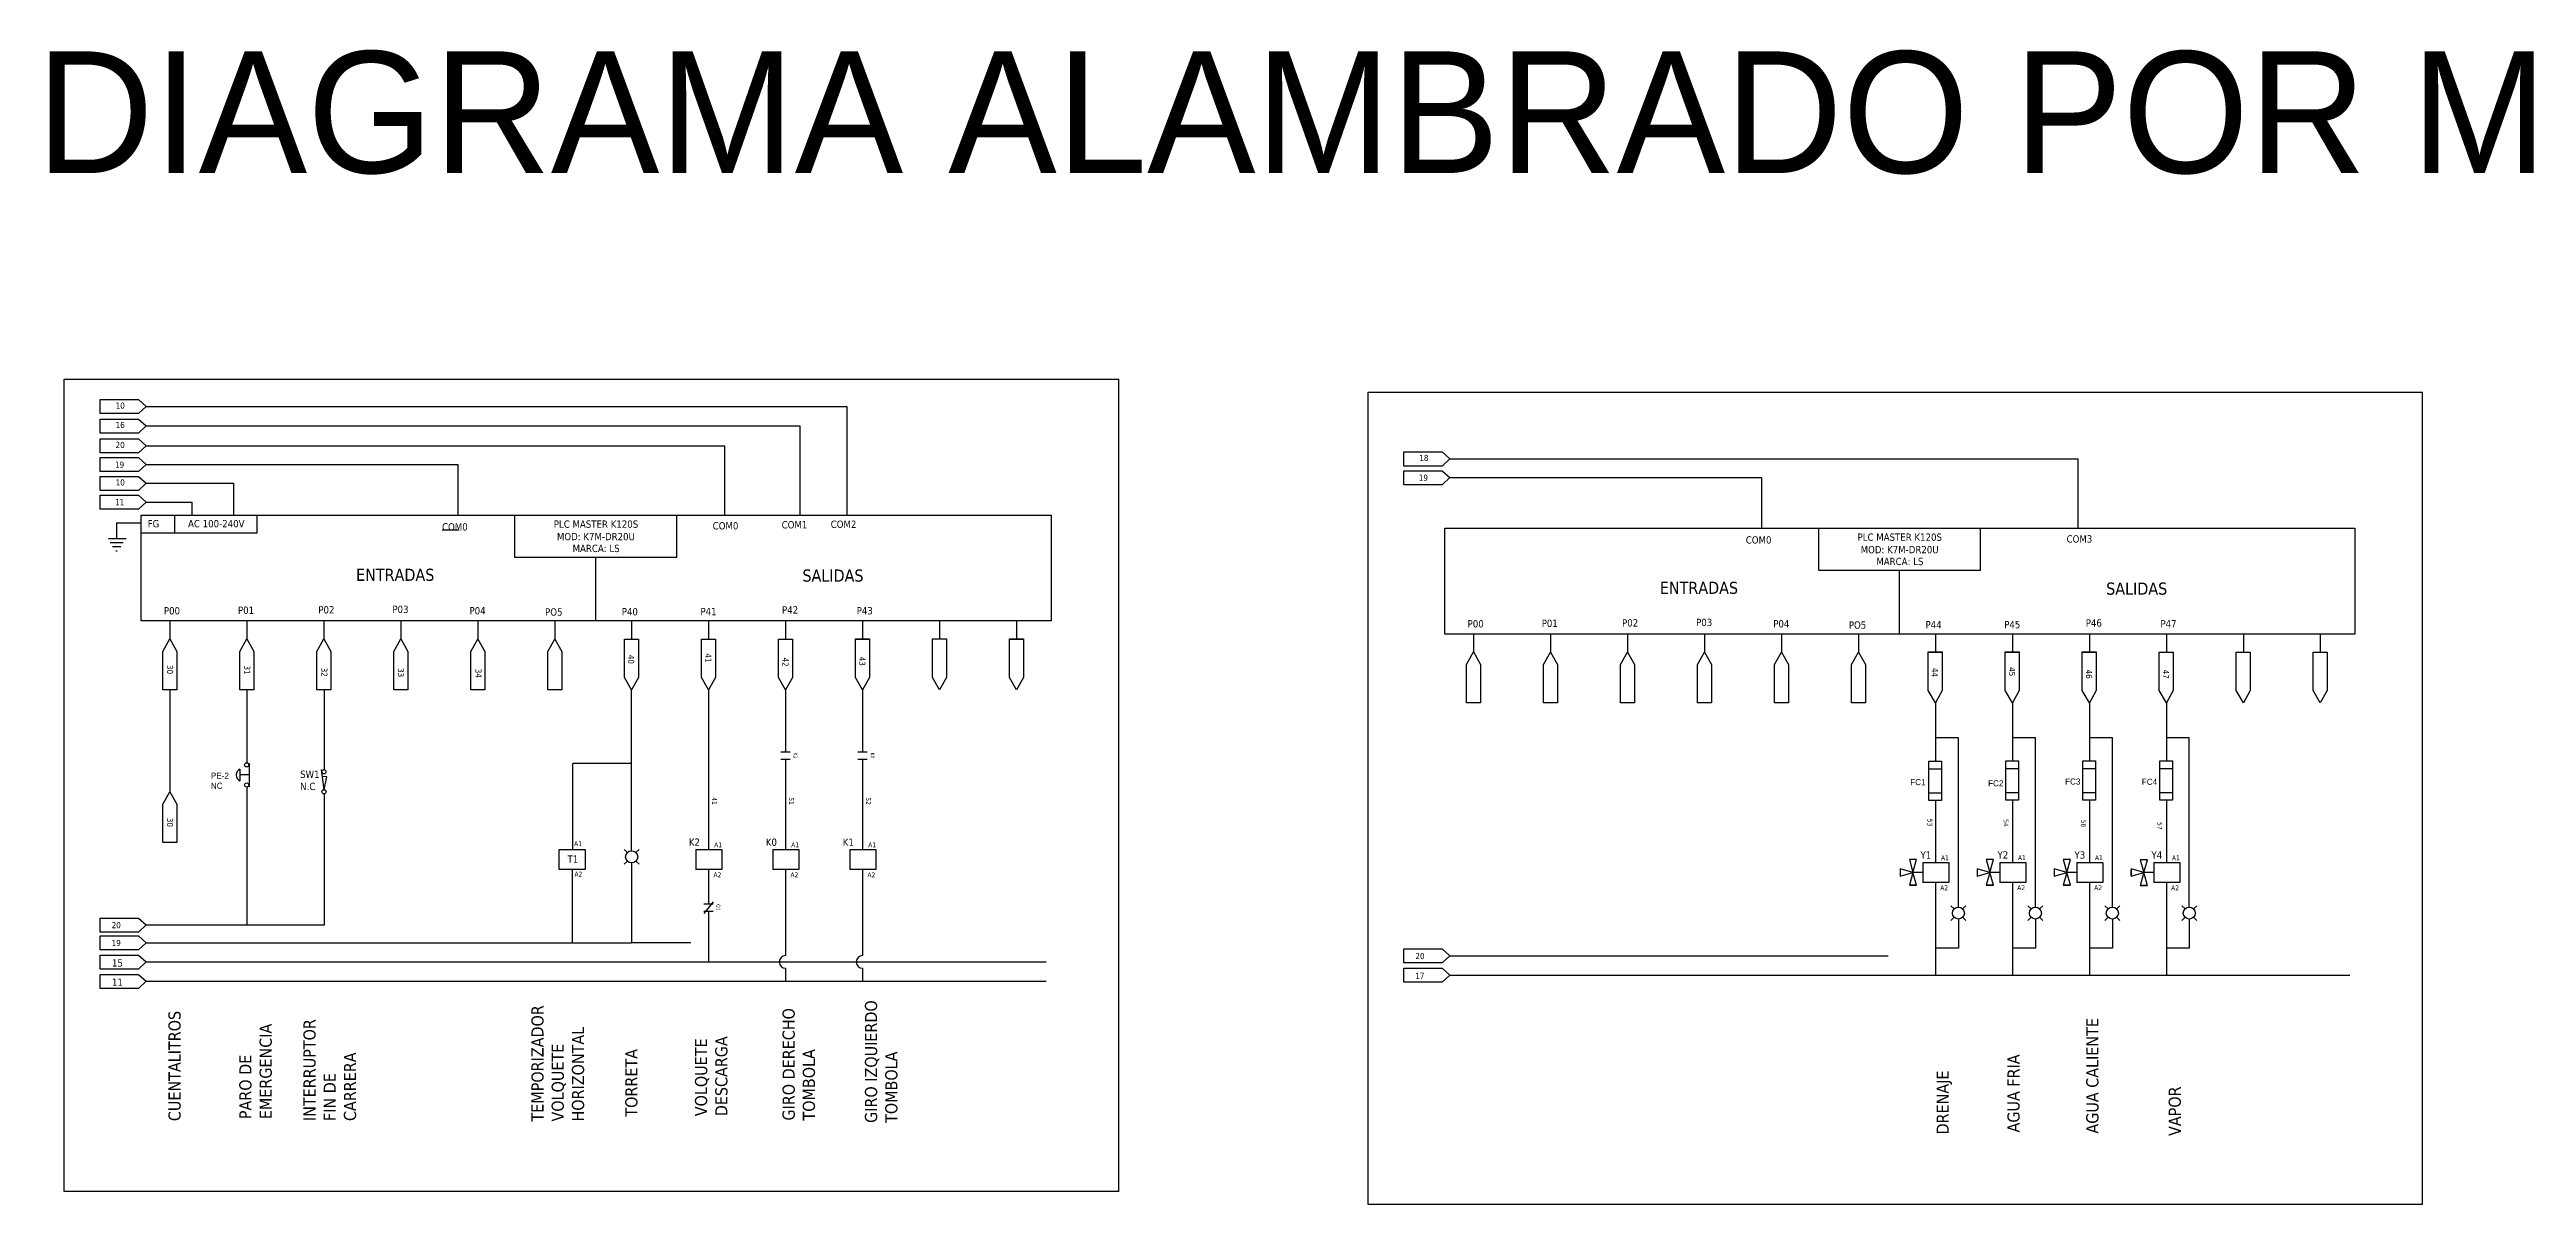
# Model space of a CAD drawing. Header units: millimetres. Extents: x 484 to 5511, y 1144 to 4084.
# Drawn here: x 3441 to 4460, y 1144 to 1619 of the extents above; entities that cross this region are included whole.
import ezdxf
from ezdxf.enums import TextEntityAlignment as Align

# ---------------------------------------------------------------- set-up
doc = ezdxf.new("R2010")
doc.units = ezdxf.units.MM
doc.layers.add('0 @ 1', color=7, linetype='Continuous')
doc.styles.add('Tahoma', font='tahoma.ttf')

# ---------------------------------------------------------------- blocks, each defined once
blk = doc.blocks.new('*U23')
at = {"linetype": 'Continuous'}
for p, q in [((-1.5, 1.9), (-1.5, -1.9)), ((1.5, 1.9), (1.5, -1.9))]:
    blk.add_line(p, q, dxfattribs=at)
at = {"style": 'Tahoma'}
for tag, p in [('Descripción', (0, 8.7)), ('Diseñador de referencia', (-0.2, 3.4))]:
    blk.add_attdef(tag, text='', height=1.5, dxfattribs=at).set_placement(p, align=Align.CENTER)
at = {"linetype": 'Continuous', "style": 'Tahoma', "flags": 8}
blk.add_attdef('Terminal 1', text='', height=1.5, dxfattribs=at).set_placement((-3.2, -0.8), align=Align.TOP_RIGHT)
blk.add_attdef('Terminal 2', text='', height=1.5, dxfattribs=at).set_placement((3.2, -0.8), align=Align.TOP_LEFT)
blk = doc.blocks.new('*U40')
at = {"linetype": 'Continuous'}
for p, q in [((-3.3, 0), (5.1, 1)), ((2, -1.1), (2.2, 0.6)), ((-3.3, 0), (2, -1.1))]:
    blk.add_line(p, q, dxfattribs=at)
for centre in [(-4.1, 0), (4.1, 0)]:
    blk.add_circle(centre, 0.859)
at = {"style": 'Tahoma'}
for tag, p in [('Diseñador de referencia', (0, 2.5)), ('Descripción', (0, 6.7))]:
    blk.add_attdef(tag, text='', height=1.5, dxfattribs=at).set_placement(p, align=Align.CENTER)
at = {"linetype": 'Continuous', "style": 'Tahoma', "flags": 8}
blk.add_attdef('Terminal 1', text='', height=1.5, dxfattribs=at).set_placement((-6.7, -0.8), align=Align.TOP_RIGHT)
blk.add_attdef('Terminal 2', text='', height=1.5, dxfattribs=at).set_placement((6.7, -0.8), align=Align.TOP_LEFT)
blk = doc.blocks.new('*U20')
at = {"linetype": 'Continuous'}
for p, q in [((-2.4, 1.9), (2.4, -1.9)), ((-1.5, 1.9), (-1.5, -1.9)), ((1.5, 1.9), (1.5, -1.9))]:
    blk.add_line(p, q, dxfattribs=at)
at = {"style": 'Tahoma'}
for tag, p in [('Descripción', (0, 8.7)), ('Diseñador de referencia', (-0.2, 3.4))]:
    blk.add_attdef(tag, text='', height=1.5, dxfattribs=at).set_placement(p, align=Align.CENTER)
at = {"linetype": 'Continuous', "style": 'Tahoma', "flags": 8}
blk.add_attdef('Terminal 1', text='', height=1.5, dxfattribs=at).set_placement((-3.2, -0.8), align=Align.TOP_RIGHT)
blk.add_attdef('Terminal 2', text='', height=1.5, dxfattribs=at).set_placement((3.2, -0.8), align=Align.TOP_LEFT)

msp = doc.modelspace()

# ---------------------------------------------------------------- linework, layer by layer
for p, q in [((3447.249, 1149.158), (3447.249, 1483.158)), ((3447.249, 1483.158), (3881.045, 1483.158)), ((3881.045, 1149.158), (3881.045, 1483.158)), ((3983.557, 1143.794), (3983.557, 1477.794)), ((3983.557, 1477.794), (4417.352, 1477.794)), ((4417.352, 1143.794), (4417.352, 1477.794)), ((3462.021, 1474.734), (3477.791, 1474.734)), ((3462.021, 1468.97), (3462.021, 1474.734)), ((3477.791, 1468.97), (3462.021, 1468.97)), ((3477.791, 1474.734), (3480.914, 1471.926)), ((3480.914, 1471.926), (3477.791, 1468.97)), ((3480.914, 1471.926), (3638.382, 1471.926)), ((3638.382, 1471.926), (3769.22, 1471.926)), ((3769.22, 1471.926), (3769.22, 1427.271)), ((3461.996, 1466.741), (3477.765, 1466.741)), ((3461.996, 1460.978), (3461.996, 1466.741)), ((3477.765, 1460.978), (3461.996, 1460.978)), ((3461.996, 1458.546), (3477.765, 1458.546)), ((3461.996, 1452.783), (3461.996, 1458.546)), ((3477.765, 1466.741), (3480.888, 1463.934)), ((3480.888, 1463.934), (3477.765, 1460.978)), ((3477.765, 1458.546), (3480.888, 1455.739)), ((3480.888, 1463.934), (3749.932, 1463.934)), ((3749.932, 1427.271), (3749.932, 1463.934)), ((3477.765, 1452.783), (3461.996, 1452.783)), ((3462.021, 1450.856), (3477.791, 1450.856)), ((3462.021, 1445.093), (3462.021, 1450.856)), ((3480.888, 1455.739), (3477.765, 1452.783)), ((3477.791, 1450.856), (3480.914, 1448.049)), ((3480.914, 1448.049), (3477.791, 1445.093)), ((3480.888, 1455.739), (3718.932, 1455.739)), ((3480.914, 1448.049), (3609.099, 1448.049)), ((3609.099, 1448.049), (3609.099, 1427.271)), ((3718.932, 1427.271), (3718.932, 1455.739)), ((3998.303, 1453.182), (4014.073, 1453.182)), ((3998.303, 1447.419), (3998.303, 1453.182)), ((4014.073, 1447.419), (3998.303, 1447.419)), ((4014.073, 1453.182), (4017.196, 1450.375)), ((4017.196, 1450.375), (4014.073, 1447.419)), ((4017.196, 1450.375), (4275.483, 1450.375)), ((4275.483, 1450.375), (4275.483, 1421.907)), ((3477.791, 1445.093), (3462.021, 1445.093)), ((3462.021, 1443.113), (3477.791, 1443.113)), ((3462.021, 1437.349), (3462.021, 1443.113)), ((3477.791, 1437.349), (3462.021, 1437.349)), ((3477.791, 1443.113), (3480.914, 1440.306)), ((3480.914, 1440.306), (3477.791, 1437.349)), ((3480.914, 1440.306), (3516.925, 1440.306)), ((3516.925, 1427.271), (3516.925, 1440.306)), ((3998.329, 1445.492), (4014.099, 1445.492)), ((3998.329, 1439.729), (3998.329, 1445.492)), ((4014.099, 1439.729), (3998.329, 1439.729)), ((4014.099, 1445.492), (4017.222, 1442.685)), ((4017.222, 1442.685), (4014.099, 1439.729)), ((4017.222, 1442.685), (4145.407, 1442.685)), ((4145.407, 1442.685), (4145.407, 1421.907)), ((3462.047, 1435.423), (3477.817, 1435.423)), ((3462.047, 1429.659), (3462.047, 1435.423)), ((3477.817, 1429.659), (3462.047, 1429.659)), ((3477.817, 1435.423), (3480.94, 1432.616)), ((3480.94, 1432.616), (3477.817, 1429.659)), ((3480.94, 1432.616), (3499.813, 1432.616)), ((3492.781, 1419.984), (3492.781, 1427.271)), ((3499.813, 1427.271), (3499.813, 1432.616)), ((3526.52, 1419.984), (3526.52, 1427.271)), ((3632.623, 1409.792), (3632.623, 1427.271)), ((3699.239, 1409.792), (3699.239, 1427.271)), ((3769.22, 1427.271), (3769.22, 1427.271)), ((3465.394, 1417.581), (3472.706, 1417.581)), ((3468.675, 1424.071), (3468.675, 1417.581)), ((3468.675, 1424.071), (3478.878, 1424.071)), ((3478.878, 1419.984), (3526.52, 1419.984)), ((4168.931, 1404.428), (4168.931, 1421.907)), ((4235.547, 1404.428), (4235.547, 1421.907)), ((3466.166, 1415.993), (3471.525, 1415.993)), ((3467.119, 1414.269), (3470.435, 1414.269)), ((3468.437, 1412.545), (3468.982, 1412.545)), ((3699.239, 1409.792), (3632.623, 1409.792)), ((3665.878, 1383.703), (3665.878, 1409.792)), ((4235.547, 1404.428), (4168.931, 1404.428)), ((4202.186, 1378.339), (4202.186, 1404.428)), ((3487.814, 1371.205), (3490.621, 1376.311)), ((3490.621, 1383.716), (3490.621, 1376.311)), ((3490.621, 1376.311), (3493.577, 1371.205)), ((3519.483, 1371.199), (3522.29, 1376.305)), ((3522.29, 1383.71), (3522.29, 1376.305)), ((3522.29, 1376.305), (3525.247, 1371.199)), ((3551.152, 1371.192), (3553.96, 1376.298)), ((3553.96, 1383.703), (3553.96, 1376.298)), ((3553.96, 1383.703), (3553.96, 1376.298)), ((3553.96, 1376.298), (3556.916, 1371.192)), ((3582.821, 1371.186), (3585.629, 1376.292)), ((3585.629, 1383.697), (3585.629, 1376.292)), ((3585.629, 1376.292), (3588.585, 1371.186)), ((3614.491, 1371.179), (3617.298, 1376.285)), ((3617.298, 1383.69), (3617.298, 1376.285)), ((3617.298, 1376.285), (3620.254, 1371.179)), ((3646.16, 1371.173), (3648.967, 1376.279)), ((3648.967, 1383.684), (3648.967, 1376.279)), ((3648.967, 1376.279), (3651.923, 1371.173)), ((3677.68, 1360.503), (3677.68, 1376.272)), ((3677.68, 1376.272), (3683.443, 1376.272)), ((3680.636, 1383.677), (3680.636, 1376.272)), ((3683.443, 1376.272), (3683.443, 1360.503)), ((3709.349, 1360.496), (3709.349, 1376.266)), ((3709.349, 1376.266), (3715.113, 1376.266)), ((3709.349, 1360.496), (3709.349, 1376.266)), ((3709.349, 1376.266), (3715.113, 1376.266)), ((3712.305, 1383.671), (3712.305, 1376.266)), ((3715.113, 1376.266), (3715.113, 1360.496)), ((3715.113, 1376.266), (3715.113, 1360.496)), ((3741.018, 1360.49), (3741.018, 1376.259)), ((3741.018, 1376.259), (3746.782, 1376.259)), ((3741.018, 1360.49), (3741.018, 1376.259)), ((3741.018, 1376.259), (3746.782, 1376.259)), ((3743.975, 1383.664), (3743.975, 1376.259)), ((3746.782, 1376.259), (3746.782, 1360.49)), ((3746.782, 1376.259), (3746.782, 1360.49)), ((3772.688, 1360.528), (3772.688, 1376.298)), ((3772.688, 1376.298), (3778.451, 1376.298)), ((3772.688, 1360.528), (3772.688, 1376.298)), ((3772.688, 1376.298), (3778.451, 1376.298)), ((3772.688, 1360.483), (3772.688, 1376.253)), ((3772.688, 1376.253), (3778.451, 1376.253)), ((3772.688, 1360.483), (3772.688, 1376.253)), ((3772.688, 1376.253), (3778.451, 1376.253)), ((3775.644, 1383.703), (3775.644, 1376.298)), ((3775.644, 1383.658), (3775.644, 1376.253)), ((3778.451, 1376.298), (3778.451, 1360.528)), ((3778.451, 1376.298), (3778.451, 1360.528)), ((3778.451, 1376.253), (3778.451, 1360.483)), ((3778.451, 1376.253), (3778.451, 1360.483)), ((3804.357, 1360.567), (3804.357, 1376.337)), ((3804.357, 1376.337), (3810.12, 1376.337)), ((3804.357, 1360.567), (3804.357, 1376.337)), ((3804.357, 1376.337), (3810.12, 1376.337)), ((3804.357, 1360.522), (3804.357, 1376.292)), ((3804.357, 1376.292), (3810.12, 1376.292)), ((3804.357, 1360.522), (3804.357, 1376.292)), ((3804.357, 1376.292), (3810.12, 1376.292)), ((3804.357, 1360.522), (3804.357, 1376.292)), ((3804.357, 1376.292), (3810.12, 1376.292)), ((3804.357, 1360.522), (3804.357, 1376.292)), ((3804.357, 1376.292), (3810.12, 1376.292)), ((3807.313, 1383.742), (3807.313, 1376.337)), ((3807.313, 1383.697), (3807.313, 1376.292)), ((3807.313, 1383.697), (3807.313, 1376.292)), ((3810.12, 1376.337), (3810.12, 1360.567)), ((3810.12, 1376.337), (3810.12, 1360.567)), ((3810.12, 1376.292), (3810.12, 1360.522)), ((3810.12, 1376.292), (3810.12, 1360.522)), ((3810.12, 1376.292), (3810.12, 1360.522)), ((3810.12, 1376.292), (3810.12, 1360.522)), ((3836.026, 1360.561), (3836.026, 1376.33)), ((3836.026, 1376.33), (3841.789, 1376.33)), ((3836.026, 1360.561), (3836.026, 1376.33)), ((3836.026, 1376.33), (3841.789, 1376.33)), ((3836.026, 1360.515), (3836.026, 1376.285)), ((3836.026, 1376.285), (3841.789, 1376.285)), ((3836.026, 1360.515), (3836.026, 1376.285)), ((3836.026, 1376.285), (3841.789, 1376.285)), ((3836.026, 1360.515), (3836.026, 1376.285)), ((3836.026, 1376.285), (3841.789, 1376.285)), ((3836.026, 1360.515), (3836.026, 1376.285)), ((3836.026, 1376.285), (3841.789, 1376.285)), ((3838.982, 1383.735), (3838.982, 1376.33)), ((3838.982, 1383.69), (3838.982, 1376.285)), ((3838.982, 1383.69), (3838.982, 1376.285)), ((3841.789, 1376.33), (3841.789, 1360.561)), ((3841.789, 1376.33), (3841.789, 1360.561)), ((3841.789, 1376.285), (3841.789, 1360.515)), ((3841.789, 1376.285), (3841.789, 1360.515)), ((3841.789, 1376.285), (3841.789, 1360.515)), ((3841.789, 1376.285), (3841.789, 1360.515)), ((4026.929, 1378.352), (4026.929, 1370.947)), ((4058.598, 1378.345), (4058.598, 1370.94)), ((4090.267, 1378.339), (4090.267, 1370.934)), ((4090.267, 1378.339), (4090.267, 1370.934)), ((4121.936, 1378.332), (4121.936, 1370.927)), ((4153.605, 1378.326), (4153.605, 1370.921)), ((4185.275, 1378.32), (4185.275, 1370.914)), ((4216.944, 1378.358), (4216.944, 1370.953)), ((4216.944, 1378.313), (4216.944, 1370.908)), ((4216.944, 1378.313), (4216.944, 1370.908)), ((4248.613, 1378.397), (4248.613, 1370.992)), ((4248.613, 1378.352), (4248.613, 1370.947)), ((4248.613, 1378.352), (4248.613, 1370.947)), ((4248.613, 1378.307), (4248.613, 1370.902)), ((4280.282, 1378.391), (4280.282, 1370.986)), ((4280.282, 1378.345), (4280.282, 1370.94)), ((4280.282, 1378.345), (4280.282, 1370.94)), ((4280.282, 1378.3), (4280.282, 1370.895)), ((4311.951, 1378.339), (4311.951, 1370.934)), ((4311.951, 1378.294), (4311.951, 1370.889)), ((4343.621, 1378.332), (4343.621, 1370.927)), ((4375.29, 1378.326), (4375.29, 1370.921)), ((3487.814, 1355.435), (3487.814, 1371.205)), ((3493.577, 1371.205), (3493.577, 1355.435)), ((3519.483, 1355.429), (3519.483, 1371.199)), ((3525.247, 1371.199), (3525.247, 1355.429)), ((3551.152, 1355.422), (3551.152, 1371.192)), ((3556.916, 1371.192), (3556.916, 1355.422)), ((3582.821, 1355.416), (3582.821, 1371.186)), ((3588.585, 1371.186), (3588.585, 1355.416)), ((3614.491, 1355.409), (3614.491, 1371.179)), ((3620.254, 1371.179), (3620.254, 1355.409)), ((3646.16, 1355.403), (3646.16, 1371.173)), ((3651.923, 1371.173), (3651.923, 1355.403)), ((4024.122, 1365.841), (4026.929, 1370.947)), ((4024.122, 1350.071), (4024.122, 1365.841)), ((4026.929, 1370.947), (4029.885, 1365.841)), ((4029.885, 1365.841), (4029.885, 1350.071)), ((4055.791, 1365.834), (4058.598, 1370.94)), ((4055.791, 1350.065), (4055.791, 1365.834)), ((4058.598, 1370.94), (4061.554, 1365.834)), ((4061.554, 1365.834), (4061.554, 1350.065)), ((4087.46, 1365.828), (4090.267, 1370.934)), ((4087.46, 1350.058), (4087.46, 1365.828)), ((4090.267, 1370.934), (4093.223, 1365.828)), ((4093.223, 1365.828), (4093.223, 1350.058)), ((4119.129, 1365.821), (4121.936, 1370.927)), ((4119.129, 1350.052), (4119.129, 1365.821)), ((4121.936, 1370.927), (4124.893, 1365.821)), ((4124.893, 1365.821), (4124.893, 1350.052)), ((4150.798, 1365.815), (4153.605, 1370.921)), ((4150.798, 1350.045), (4150.798, 1365.815)), ((4153.605, 1370.921), (4156.562, 1365.815)), ((4156.562, 1365.815), (4156.562, 1350.045)), ((4182.467, 1365.808), (4185.275, 1370.914)), ((4182.467, 1350.039), (4182.467, 1365.808)), ((4185.275, 1370.914), (4188.231, 1365.808)), ((4188.231, 1365.808), (4188.231, 1350.039)), ((4213.988, 1355.184), (4213.988, 1370.953)), ((4213.988, 1370.953), (4219.751, 1370.953)), ((4213.988, 1355.184), (4213.988, 1370.953)), ((4213.988, 1370.953), (4219.751, 1370.953)), ((4213.988, 1355.138), (4213.988, 1370.908)), ((4213.988, 1370.908), (4219.751, 1370.908)), ((4213.988, 1355.138), (4213.988, 1370.908)), ((4213.988, 1370.908), (4219.751, 1370.908)), ((4213.988, 1355.138), (4213.988, 1370.908)), ((4213.988, 1370.908), (4219.751, 1370.908)), ((4219.751, 1370.953), (4219.751, 1355.184)), ((4219.751, 1370.953), (4219.751, 1355.184)), ((4219.751, 1370.908), (4219.751, 1355.138)), ((4219.751, 1370.908), (4219.751, 1355.138)), ((4219.751, 1370.908), (4219.751, 1355.138)), ((4245.657, 1355.222), (4245.657, 1370.992)), ((4245.657, 1370.992), (4251.42, 1370.992)), ((4245.657, 1355.222), (4245.657, 1370.992)), ((4245.657, 1370.992), (4251.42, 1370.992)), ((4245.657, 1355.177), (4245.657, 1370.947)), ((4245.657, 1370.947), (4251.42, 1370.947)), ((4245.657, 1355.177), (4245.657, 1370.947)), ((4245.657, 1370.947), (4251.42, 1370.947)), ((4245.657, 1355.177), (4245.657, 1370.947)), ((4245.657, 1370.947), (4251.42, 1370.947)), ((4245.657, 1355.177), (4245.657, 1370.947)), ((4245.657, 1370.947), (4251.42, 1370.947)), ((4245.657, 1355.132), (4245.657, 1370.902)), ((4245.657, 1370.902), (4251.42, 1370.902)), ((4245.657, 1355.132), (4245.657, 1370.902)), ((4245.657, 1370.902), (4251.42, 1370.902)), ((4251.42, 1370.992), (4251.42, 1355.222)), ((4251.42, 1370.992), (4251.42, 1355.222)), ((4251.42, 1370.947), (4251.42, 1355.177)), ((4251.42, 1370.947), (4251.42, 1355.177)), ((4251.42, 1370.947), (4251.42, 1355.177)), ((4251.42, 1370.947), (4251.42, 1355.177)), ((4251.42, 1370.902), (4251.42, 1355.132)), ((4251.42, 1370.902), (4251.42, 1355.132)), ((4277.326, 1355.216), (4277.326, 1370.986)), ((4277.326, 1370.986), (4283.089, 1370.986)), ((4277.326, 1355.216), (4277.326, 1370.986)), ((4277.326, 1370.986), (4283.089, 1370.986)), ((4277.326, 1355.171), (4277.326, 1370.94)), ((4277.326, 1370.94), (4283.089, 1370.94)), ((4277.326, 1355.171), (4277.326, 1370.94)), ((4277.326, 1370.94), (4283.089, 1370.94)), ((4277.326, 1355.171), (4277.326, 1370.94)), ((4277.326, 1370.94), (4283.089, 1370.94)), ((4277.326, 1355.171), (4277.326, 1370.94)), ((4277.326, 1370.94), (4283.089, 1370.94)), ((4277.326, 1355.125), (4277.326, 1370.895)), ((4277.326, 1370.895), (4283.089, 1370.895)), ((4277.326, 1355.125), (4277.326, 1370.895)), ((4277.326, 1370.895), (4283.089, 1370.895)), ((4283.089, 1370.986), (4283.089, 1355.216)), ((4283.089, 1370.986), (4283.089, 1355.216)), ((4283.089, 1370.94), (4283.089, 1355.171)), ((4283.089, 1370.94), (4283.089, 1355.171)), ((4283.089, 1370.94), (4283.089, 1355.171)), ((4283.089, 1370.94), (4283.089, 1355.171)), ((4283.089, 1370.895), (4283.089, 1355.125)), ((4283.089, 1370.895), (4283.089, 1355.125)), ((4308.995, 1355.164), (4308.995, 1370.934)), ((4308.995, 1370.934), (4314.759, 1370.934)), ((4308.995, 1355.164), (4308.995, 1370.934)), ((4308.995, 1370.934), (4314.759, 1370.934)), ((4308.995, 1355.119), (4308.995, 1370.889)), ((4308.995, 1370.889), (4314.759, 1370.889)), ((4308.995, 1355.119), (4308.995, 1370.889)), ((4308.995, 1370.889), (4314.759, 1370.889)), ((4314.759, 1370.934), (4314.759, 1355.164)), ((4314.759, 1370.934), (4314.759, 1355.164)), ((4314.759, 1370.889), (4314.759, 1355.119)), ((4314.759, 1370.889), (4314.759, 1355.119)), ((4340.664, 1355.158), (4340.664, 1370.927)), ((4340.664, 1370.927), (4346.428, 1370.927)), ((4340.664, 1355.158), (4340.664, 1370.927)), ((4340.664, 1370.927), (4346.428, 1370.927)), ((4346.428, 1370.927), (4346.428, 1355.158)), ((4346.428, 1370.927), (4346.428, 1355.158)), ((4372.333, 1355.151), (4372.333, 1370.921)), ((4372.333, 1370.921), (4378.097, 1370.921)), ((4372.333, 1355.151), (4372.333, 1370.921)), ((4372.333, 1370.921), (4378.097, 1370.921)), ((4378.097, 1370.921), (4378.097, 1355.151)), ((4378.097, 1370.921), (4378.097, 1355.151)), ((3493.577, 1355.435), (3487.814, 1355.435)), ((3490.621, 1355.435), (3490.621, 1313.471)), ((3525.247, 1355.429), (3519.483, 1355.429)), ((3522.29, 1355.429), (3522.29, 1325.383)), ((3556.916, 1355.422), (3551.152, 1355.422)), ((3554.09, 1355.331), (3554.09, 1322.561)), ((3588.585, 1355.416), (3582.821, 1355.416)), ((3620.254, 1355.409), (3614.491, 1355.409)), ((3651.923, 1355.403), (3646.16, 1355.403)), ((3680.636, 1355.397), (3677.68, 1360.503)), ((3683.443, 1360.503), (3680.636, 1355.397)), ((3680.636, 1291.097), (3680.636, 1355.397)), ((3712.305, 1355.39), (3709.349, 1360.496)), ((3715.113, 1360.496), (3712.305, 1355.39)), ((3712.305, 1355.39), (3712.305, 1326.705)), ((3743.975, 1355.384), (3741.018, 1360.49)), ((3746.782, 1360.49), (3743.975, 1355.384)), ((3743.975, 1355.384), (3743.975, 1329.698)), ((3775.644, 1355.377), (3772.688, 1360.483)), ((3778.451, 1360.483), (3775.644, 1355.377)), ((3775.644, 1355.377), (3775.644, 1329.692)), ((3807.313, 1355.416), (3804.357, 1360.522)), ((3807.313, 1355.416), (3804.357, 1360.522)), ((3810.12, 1360.522), (3807.313, 1355.416)), ((3810.12, 1360.522), (3807.313, 1355.416)), ((3838.982, 1355.409), (3836.026, 1360.515)), ((3838.982, 1355.409), (3836.026, 1360.515)), ((3841.789, 1360.515), (3838.982, 1355.409)), ((3841.789, 1360.515), (3838.982, 1355.409)), ((4248.613, 1350.071), (4245.657, 1355.177)), ((4248.613, 1350.071), (4245.657, 1355.177)), ((4251.42, 1355.177), (4248.613, 1350.071)), ((4251.42, 1355.177), (4248.613, 1350.071)), ((4280.282, 1350.065), (4277.326, 1355.171)), ((4280.282, 1350.065), (4277.326, 1355.171)), ((4283.089, 1355.171), (4280.282, 1350.065)), ((4283.089, 1355.171), (4280.282, 1350.065)), ((4343.621, 1350.052), (4340.664, 1355.158)), ((4346.428, 1355.158), (4343.621, 1350.052)), ((4029.885, 1350.071), (4024.122, 1350.071)), ((4061.554, 1350.065), (4055.791, 1350.065)), ((4093.223, 1350.058), (4087.46, 1350.058)), ((4124.893, 1350.052), (4119.129, 1350.052)), ((4156.562, 1350.045), (4150.798, 1350.045)), ((4188.231, 1350.039), (4182.467, 1350.039)), ((4216.944, 1350.032), (4213.988, 1355.138)), ((4216.944, 1350.032), (4213.988, 1355.138)), ((4219.751, 1355.138), (4216.944, 1350.032)), ((4219.751, 1355.138), (4216.944, 1350.032)), ((4216.944, 1350.032), (4216.944, 1326.113)), ((4248.613, 1350.026), (4245.657, 1355.132)), ((4251.42, 1355.132), (4248.613, 1350.026)), ((4248.613, 1350.071), (4248.613, 1326.224)), ((4280.282, 1350.019), (4277.326, 1355.125)), ((4283.089, 1355.125), (4280.282, 1350.019)), ((4280.282, 1350.065), (4280.282, 1326.224)), ((4311.951, 1350.013), (4308.995, 1355.119)), ((4314.759, 1355.119), (4311.951, 1350.013)), ((4311.951, 1350.013), (4311.951, 1326.224)), ((4375.29, 1350.045), (4372.333, 1355.151)), ((4378.097, 1355.151), (4375.29, 1350.045)), ((4226.393, 1335.619), (4216.944, 1335.619)), ((4226.393, 1267.961), (4226.393, 1335.619)), ((4258.062, 1335.619), (4248.613, 1335.619)), ((4258.062, 1267.961), (4258.062, 1335.619)), ((4289.731, 1335.619), (4280.282, 1335.619)), ((4289.731, 1267.961), (4289.731, 1335.619)), ((4321.4, 1335.619), (4311.951, 1335.619)), ((4321.4, 1267.961), (4321.4, 1335.619)), ((3523.321, 1325.184), (3523.321, 1315.452)), ((3656.39, 1289.887), (3656.39, 1325.112)), ((3680.767, 1325.112), (3656.39, 1325.112)), ((3712.305, 1326.705), (3712.305, 1296.561)), ((3743.975, 1326.698), (3743.975, 1296.555)), ((3775.644, 1326.692), (3775.644, 1296.548)), ((3519.504, 1322.763), (3519.504, 1318.002)), ((3523.265, 1320.383), (3519.504, 1320.383)), ((3522.29, 1315.383), (3522.29, 1258.73)), ((4214.202, 1322.966), (4219.479, 1322.966)), ((4245.872, 1323.077), (4251.148, 1323.077)), ((4277.541, 1323.077), (4282.817, 1323.077)), ((4309.21, 1323.077), (4314.486, 1323.077)), ((3487.814, 1308.365), (3490.621, 1313.471)), ((3487.814, 1292.595), (3487.814, 1308.365)), ((3490.621, 1313.471), (3493.577, 1308.365)), ((3493.577, 1308.365), (3493.577, 1292.595)), ((3554.193, 1312.566), (3554.193, 1258.73)), ((4214.202, 1313.044), (4219.479, 1313.044)), ((4216.944, 1309.893), (4216.944, 1291.261)), ((4245.872, 1313.155), (4251.148, 1313.155)), ((4248.613, 1310.004), (4248.613, 1291.3)), ((4277.541, 1313.155), (4282.817, 1313.155)), ((4280.282, 1310.004), (4280.282, 1291.293)), ((4309.21, 1313.155), (4314.486, 1313.155)), ((4311.951, 1310.004), (4311.951, 1291.242)), ((3712.305, 1296.561), (3712.305, 1289.71)), ((3743.975, 1296.555), (3743.975, 1289.703)), ((3775.644, 1296.548), (3775.644, 1289.697)), ((3493.577, 1292.595), (3487.814, 1292.595)), ((3650.791, 1289.703), (3661.473, 1289.703)), ((3650.791, 1281.459), (3650.791, 1289.703)), ((3661.473, 1289.703), (3661.473, 1281.459)), ((3678.884, 1288.475), (3677.584, 1289.769)), ((3678.884, 1284.985), (3677.584, 1283.691)), ((3680.636, 1289.203), (3680.636, 1291.097)), ((3680.636, 1284.257), (3680.636, 1282.363)), ((3682.388, 1288.475), (3683.688, 1289.769)), ((3682.388, 1284.985), (3683.688, 1283.691)), ((3707.068, 1289.71), (3717.749, 1289.71)), ((3707.068, 1289.71), (3707.068, 1281.466)), ((3717.749, 1289.71), (3717.749, 1281.466)), ((3738.737, 1289.703), (3749.418, 1289.703)), ((3738.737, 1289.703), (3738.737, 1281.459)), ((3749.418, 1289.703), (3749.418, 1281.459)), ((3770.406, 1289.697), (3781.087, 1289.697)), ((3770.406, 1289.697), (3770.406, 1281.453)), ((3781.087, 1289.697), (3781.087, 1281.453)), ((4206.227, 1285.565), (4207.727, 1280.289)), ((4209.227, 1285.565), (4206.227, 1285.565)), ((4207.727, 1280.289), (4209.227, 1285.565)), ((4211.752, 1284.409), (4222.433, 1284.409)), ((4211.752, 1284.409), (4211.752, 1276.165)), ((4216.944, 1291.261), (4216.944, 1284.409)), ((4222.433, 1284.409), (4222.433, 1276.165)), ((4237.896, 1285.604), (4239.396, 1280.328)), ((4240.896, 1285.604), (4237.896, 1285.604)), ((4239.396, 1280.328), (4240.896, 1285.604)), ((4243.421, 1284.448), (4254.103, 1284.448)), ((4243.421, 1284.448), (4243.421, 1276.204)), ((4248.613, 1291.3), (4248.613, 1284.448)), ((4254.103, 1284.448), (4254.103, 1276.204)), ((4269.565, 1285.597), (4271.065, 1280.322)), ((4272.565, 1285.597), (4269.565, 1285.597)), ((4271.065, 1280.322), (4272.565, 1285.597)), ((4275.09, 1284.442), (4285.772, 1284.442)), ((4275.09, 1284.442), (4275.09, 1276.198)), ((4280.282, 1291.293), (4280.282, 1284.442)), ((4285.772, 1284.442), (4285.772, 1276.198)), ((4301.235, 1285.546), (4302.735, 1280.27)), ((4304.235, 1285.546), (4301.235, 1285.546)), ((4302.735, 1280.27), (4304.235, 1285.546)), ((4306.759, 1284.39), (4317.441, 1284.39)), ((4306.759, 1284.39), (4306.759, 1276.146)), ((4311.951, 1291.242), (4311.951, 1284.39)), ((4317.441, 1284.39), (4317.441, 1276.146)), ((3661.473, 1281.459), (3650.791, 1281.459)), ((3656.2, 1281.428), (3656.2, 1251.407)), ((3680.636, 1282.363), (3680.636, 1251.394)), ((3717.749, 1281.466), (3707.068, 1281.466)), ((3712.305, 1281.466), (3712.305, 1274.614)), ((3712.305, 1274.614), (3712.305, 1267.26)), ((3749.418, 1281.459), (3738.737, 1281.459)), ((3743.975, 1281.459), (3743.975, 1274.608)), ((3743.975, 1274.608), (3743.975, 1246.085)), ((3781.087, 1281.453), (3770.406, 1281.453)), ((3775.644, 1281.453), (3775.644, 1274.601)), ((3775.644, 1274.601), (3775.644, 1246.085)), ((4207.727, 1280.289), (4202.452, 1281.789)), ((4202.452, 1281.789), (4202.452, 1278.789)), ((4202.452, 1278.789), (4207.727, 1280.289)), ((4207.727, 1280.289), (4206.227, 1275.014)), ((4206.227, 1275.014), (4209.227, 1275.014)), ((4208.888, 1275.014), (4206.566, 1275.014)), ((4211.752, 1280.289), (4207.727, 1280.289)), ((4209.227, 1275.014), (4207.727, 1280.289)), ((4222.433, 1276.165), (4211.752, 1276.165)), ((4216.944, 1276.165), (4216.944, 1269.314)), ((4239.396, 1280.328), (4234.121, 1281.828)), ((4234.121, 1281.828), (4234.121, 1278.828)), ((4234.121, 1278.828), (4239.396, 1280.328)), ((4239.396, 1280.328), (4237.896, 1275.053)), ((4237.896, 1275.053), (4240.896, 1275.053)), ((4240.558, 1275.053), (4238.235, 1275.053)), ((4243.421, 1280.328), (4239.396, 1280.328)), ((4240.896, 1275.053), (4239.396, 1280.328)), ((4254.103, 1276.204), (4243.421, 1276.204)), ((4248.613, 1276.204), (4248.613, 1269.353)), ((4271.065, 1280.322), (4265.79, 1281.822)), ((4265.79, 1281.822), (4265.79, 1278.822)), ((4265.79, 1278.822), (4271.065, 1280.322)), ((4271.065, 1280.322), (4269.565, 1275.046)), ((4269.565, 1275.046), (4272.565, 1275.046)), ((4272.227, 1275.046), (4269.904, 1275.046)), ((4275.09, 1280.322), (4271.065, 1280.322)), ((4272.565, 1275.046), (4271.065, 1280.322)), ((4285.772, 1276.198), (4275.09, 1276.198)), ((4280.282, 1276.198), (4280.282, 1269.346)), ((4302.735, 1280.27), (4297.459, 1281.77)), ((4297.459, 1281.77), (4297.459, 1278.77)), ((4297.459, 1279.109), (4297.459, 1281.431)), ((4297.459, 1278.77), (4302.735, 1280.27)), ((4302.735, 1280.27), (4301.235, 1274.995)), ((4301.235, 1274.995), (4304.235, 1274.995)), ((4303.896, 1274.995), (4301.573, 1274.995)), ((4306.759, 1280.27), (4302.735, 1280.27)), ((4304.235, 1274.995), (4302.735, 1280.27)), ((4317.441, 1276.146), (4306.759, 1276.146)), ((4311.951, 1276.146), (4311.951, 1269.295)), ((3712.305, 1264.26), (3712.305, 1243.496)), ((4216.944, 1269.314), (4216.944, 1238.145)), ((4224.641, 1265.34), (4223.341, 1266.634)), ((4226.393, 1266.068), (4226.393, 1267.961)), ((4228.145, 1265.34), (4229.445, 1266.634)), ((4248.613, 1269.353), (4248.613, 1238.184)), ((4256.31, 1265.34), (4255.01, 1266.634)), ((4258.062, 1266.068), (4258.062, 1267.961)), ((4259.814, 1265.34), (4261.114, 1266.634)), ((4280.282, 1269.346), (4280.282, 1238.177)), ((4287.979, 1265.34), (4286.679, 1266.634)), ((4289.731, 1266.068), (4289.731, 1267.961)), ((4291.483, 1265.34), (4292.783, 1266.634)), ((4311.951, 1269.295), (4311.951, 1238.126)), ((4319.648, 1265.34), (4318.348, 1266.634)), ((4321.4, 1266.068), (4321.4, 1267.961)), ((4323.152, 1265.34), (4324.452, 1266.634)), ((3461.996, 1261.538), (3477.765, 1261.538)), ((3461.996, 1255.774), (3461.996, 1261.538)), ((3477.765, 1255.774), (3461.996, 1255.774)), ((3461.996, 1254.201), (3477.765, 1254.201)), ((3461.996, 1248.437), (3461.996, 1254.201)), ((3477.765, 1261.538), (3480.888, 1258.73)), ((3480.888, 1258.73), (3477.765, 1255.774)), ((3477.765, 1254.201), (3480.888, 1251.394)), ((3480.888, 1258.73), (3554.265, 1258.73)), ((4224.641, 1261.85), (4223.341, 1260.556)), ((4226.393, 1261.122), (4226.393, 1259.228)), ((4226.393, 1259.228), (4226.393, 1249.209)), ((4228.145, 1261.85), (4229.445, 1260.556)), ((4256.31, 1261.85), (4255.01, 1260.556)), ((4258.062, 1261.122), (4258.062, 1259.228)), ((4258.062, 1259.228), (4258.062, 1249.209)), ((4259.814, 1261.85), (4261.114, 1260.556)), ((4287.979, 1261.85), (4286.679, 1260.556)), ((4289.731, 1261.122), (4289.731, 1259.228)), ((4289.731, 1259.228), (4289.731, 1249.209)), ((4291.483, 1261.85), (4292.783, 1260.556)), ((4319.648, 1261.85), (4318.348, 1260.556)), ((4321.4, 1261.122), (4321.4, 1259.228)), ((4321.4, 1259.228), (4321.4, 1249.209)), ((4323.152, 1261.85), (4324.452, 1260.556)), ((3477.765, 1248.437), (3461.996, 1248.437)), ((3461.996, 1246.297), (3477.765, 1246.297)), ((3461.996, 1240.534), (3461.996, 1246.297)), ((3480.888, 1251.394), (3477.765, 1248.437)), ((3477.765, 1246.297), (3480.888, 1243.49)), ((3480.888, 1243.49), (3477.765, 1240.534)), ((3480.888, 1251.394), (3680.636, 1251.394)), ((3480.888, 1243.49), (3851.091, 1243.49)), ((3704.918, 1251.407), (3680.56, 1251.407)), ((3998.303, 1248.837), (4014.073, 1248.837)), ((3998.303, 1243.073), (3998.303, 1248.837)), ((4014.073, 1243.073), (3998.303, 1243.073)), ((4014.073, 1248.837), (4017.196, 1246.029)), ((4017.196, 1246.029), (4014.073, 1243.073)), ((4017.196, 1246.029), (4197.459, 1246.029)), ((4226.393, 1249.209), (4216.944, 1249.209)), ((4258.062, 1249.209), (4248.613, 1249.209)), ((4289.731, 1249.209), (4280.282, 1249.209)), ((4321.4, 1249.209), (4311.951, 1249.209)), ((3477.765, 1240.534), (3461.996, 1240.534)), ((3461.996, 1238.393), (3477.765, 1238.393)), ((3461.996, 1232.63), (3461.996, 1238.393)), ((3477.765, 1238.393), (3480.888, 1235.586)), ((3480.888, 1235.586), (3477.765, 1232.63)), ((3480.888, 1235.586), (3851.091, 1235.586)), ((3743.975, 1240.895), (3743.975, 1235.8)), ((3775.644, 1240.895), (3775.644, 1235.8)), ((3998.303, 1240.933), (4014.073, 1240.933)), ((3998.303, 1235.169), (3998.303, 1240.933)), ((4014.073, 1235.169), (3998.303, 1235.169)), ((4014.073, 1240.933), (4017.196, 1238.126)), ((4017.196, 1238.126), (4014.073, 1235.169)), ((4017.196, 1238.126), (4387.399, 1238.126)), ((3477.765, 1232.63), (3461.996, 1232.63)), ((3881.045, 1149.158), (3447.249, 1149.158)), ((4417.352, 1143.794), (3983.557, 1143.794))]:
    msp.add_line(p, q)
at = {"color": 252}
msp.add_line((3609.631, 1421.039), (3602.634, 1421.039), dxfattribs=at)
for points in [[(3478.878, 1427.271), (3853.142, 1427.271), (3853.142, 1383.703), (3478.878, 1383.703)], [(4015.186, 1421.907), (4389.449, 1421.907), (4389.449, 1378.339), (4015.186, 1378.339)], [(4214.202, 1326.113), (4219.479, 1326.113), (4219.479, 1309.893), (4214.202, 1309.893)], [(4245.872, 1326.224), (4251.148, 1326.224), (4251.148, 1310.004), (4245.872, 1310.004)], [(4277.541, 1326.224), (4282.817, 1326.224), (4282.817, 1310.004), (4277.541, 1310.004)], [(4309.21, 1326.224), (4314.486, 1326.224), (4314.486, 1310.004), (4309.21, 1310.004)]]:
    msp.add_lwpolyline(points, close=True)
for centre, radius in [((3522.29, 1324.523), 0.86), ((3522.29, 1316.243), 0.86), ((3680.636, 1286.73), 2.473), ((4226.393, 1263.595), 2.473), ((4258.062, 1263.595), 2.473), ((4289.731, 1263.595), 2.473), ((4321.4, 1263.595), 2.473)]:
    msp.add_circle(centre, radius)
for centre, radius, start, end in [((3520.639, 1320.383), 2.637, 115.489205, 244.510795), ((3743.975, 1243.49), 2.595, 90, 270), ((3775.644, 1243.49), 2.595, 90, 270)]:
    msp.add_arc(centre, radius, start, end)

# ---------------------------------------------------------------- block references
at = {"layer": '0 @ 1'}
ref = msp.add_blockref('*U23', (3743.97, 1328.198), dxfattribs=dict(at, rotation=270))
ref.add_attrib('Diseñador de referencia', 'K1', dxfattribs={"layer": '0', "height": 1.5, "rotation": 270, "style": 'Tahoma'}).set_placement((3747.34, 1328.378), align=Align.CENTER)
ref = msp.add_blockref('*U23', (3775.639, 1328.192), dxfattribs=dict(at, rotation=270))
ref.add_attrib('Diseñador de referencia', 'K0', dxfattribs={"layer": '0', "height": 1.5, "rotation": 270, "style": 'Tahoma'}).set_placement((3779.009, 1328.371), align=Align.CENTER)
at = {"layer": '0 @ 1', "rotation": 90}
msp.add_blockref('*U40', (3554.09, 1317.566), dxfattribs=at)
at = {"layer": '0 @ 1'}
ref = msp.add_blockref('*U20', (3712.201, 1265.76), dxfattribs=dict(at, rotation=270))
ref.add_attrib('Diseñador de referencia', 'Q1', dxfattribs={"layer": '0', "height": 1.5, "rotation": 270, "style": 'Tahoma'}).set_placement((3715.57, 1265.939), align=Align.CENTER)

# ---------------------------------------------------------------- texts
at = {"insert": (3435.691, 1617.908), "char_height": 50, "attachment_point": 1}
msp.add_mtext_dynamic_manual_height_columns('DIAGRAMA ALAMBRADO POR MAURO', width=1563.01901, gutter_width=15, heights=[0], dxfattribs=at)
at = {"style": 'Tahoma'}
for s, insert, char_height, width, attachment_point in [('10', (3468.386, 1473.533), 2.5, 15.27778, 1), ('20', (3468.36, 1457.346), 2.5, 15.27778, 1), ('16', (3468.36, 1465.541), 2.5, 15.27778, 1), ('19', (3468.129, 1449.236), 2.5, 15.27778, 1), ('18', (4004.667, 1451.982), 2.5, 15.27778, 1), ('10', (3468.386, 1441.912), 2.5, 15.27778, 1), ('19', (4004.437, 1443.871), 2.5, 15.27778, 1), ('11', (3468.155, 1433.802), 2.5, 15.27778, 1), ('FG', (3481.547, 1425.206), 3, 15.27778, 1), ('AC 100-240V', (3498.156, 1425.206), 3, 25.08797, 1), ('COM0', (3602.634, 1423.898), 3, 15.27778, 1), ('PLC MASTER K120S', (3665.973, 1425.035), 3, 60.88776, 2), ('MOD: K7M-DR20U', (3665.924, 1419.892), 3, 60.94912, 2), ('COM0', (3713.978, 1424.345), 3, 15.27778, 1), ('COM1', (3742.346, 1424.754), 3, 15.27778, 1), ('COM2', (3762.514, 1424.966), 3, 15.27778, 1), ('COM0', (4138.941, 1418.534), 3, 15.27778, 1), ('PLC MASTER K120S', (4202.281, 1419.671), 3, 60.88776, 2), ('COM3', (4270.911, 1418.948), 3, 15.27778, 1), ('MARCA: LS', (3666.022, 1415.043), 3, 60.94912, 2), ('MOD: K7M-DR20U', (4202.231, 1414.528), 3, 60.94912, 2), ('MARCA: LS', (4202.329, 1409.678), 3, 60.94912, 2), ('ENTRADAS', (3567.263, 1405.201), 5, 51.39622, 1), ('SALIDAS', (3750.884, 1404.879), 5, 51.39622, 1), ('ENTRADAS', (4103.57, 1399.837), 5, 51.39622, 1), ('SALIDAS', (4287.192, 1399.514), 5, 51.39622, 1), ('P00', (3488.216, 1389.402), 3, 15.27778, 1), ('P01', (3518.679, 1389.609), 3, 15.27778, 1), ('P02', (3551.742, 1389.787), 3, 15.27778, 1), ('P03', (3582.205, 1389.994), 3, 15.27778, 1), ('P04', (3613.931, 1389.416), 3, 15.27778, 1), ('PO5', (3645.019, 1388.904), 3, 15.27778, 1), ('P40', (3676.56, 1389.019), 3, 15.27778, 1), ('P41', (3708.938, 1389.087), 3, 15.27778, 1), ('P42', (3742.477, 1389.751), 3, 15.27778, 1), ('P43', (3773.194, 1389.416), 3, 15.27778, 1), ('P00', (4024.523, 1384.038), 3, 15.27778, 1), ('P01', (4054.987, 1384.245), 3, 15.27778, 1), ('P02', (4088.05, 1384.423), 3, 15.27778, 1), ('P03', (4118.513, 1384.63), 3, 15.27778, 1), ('P04', (4150.239, 1384.052), 3, 15.27778, 1), ('PO5', (4181.326, 1383.54), 3, 15.27778, 1), ('P44', (4212.867, 1383.655), 3, 15.27778, 1), ('P45', (4245.245, 1383.723), 3, 15.27778, 1), ('P46', (4278.785, 1384.387), 3, 15.27778, 1), ('P47', (4309.502, 1384.052), 3, 15.27778, 1), ('K2', (3704.152, 1294.26), 3, 4.60148, 1), ('K0', (3735.822, 1294.254), 3, 4.60148, 1), ('K1', (3767.491, 1294.247), 3, 4.60148, 1), ('A1', (3714.582, 1292.64), 2, 4.60148, 1), ('A1', (3746.252, 1292.633), 2, 4.60148, 1), ('A1', (3777.921, 1292.627), 2, 4.60148, 1), ('Y1', (4210.828, 1288.955), 3, 4.60148, 1), ('A1', (4219.221, 1287.339), 2, 4.60148, 1), ('Y2', (4242.497, 1288.994), 3, 4.60148, 1), ('A1', (4250.89, 1287.378), 2, 4.60148, 1), ('Y3', (4274.166, 1288.988), 3, 4.60148, 1), ('A1', (4282.559, 1287.371), 2, 4.60148, 1), ('Y4', (4305.835, 1288.936), 3, 4.60148, 1), ('A1', (4314.228, 1287.32), 2, 4.60148, 1), ('A2', (3714.285, 1280.288), 2, 4.60148, 1), ('A2', (3745.954, 1280.282), 2, 4.60148, 1), ('A2', (3777.623, 1280.275), 2, 4.60148, 1), ('A2', (4218.923, 1274.988), 2, 4.60148, 1), ('A2', (4250.593, 1275.026), 2, 4.60148, 1), ('A2', (4282.262, 1275.02), 2, 4.60148, 1), ('A2', (4313.931, 1274.968), 2, 4.60148, 1), ('20', (3466.735, 1259.884), 2.5, 15.27778, 1), ('19', (3466.735, 1252.548), 2.5, 15.27778, 1), ('20', (4003.043, 1247.183), 2.5, 15.27778, 1), ('17', (4003.004, 1239.039), 2.5, 15.27778, 1)]:
    msp.add_mtext(s, dxfattribs=dict(at, insert=insert, char_height=char_height, width=width, attachment_point=attachment_point))
at = {"attachment_point": 1, "style": 'Tahoma'}
for s, insert, char_height, width, rotation in [('30', (3491.99, 1365.595), 2.5, 15.27778, 270), ('40', (3681.667, 1369.793), 2.5, 15.27778, 270), ('41', (3713.439, 1370.37), 2.5, 15.27778, 270), ('42', (3745.172, 1368.69), 2.5, 15.27778, 270), ('43', (3776.781, 1369.015), 2.5, 15.27778, 270), ('31', (3523.761, 1365.406), 2.5, 15.27778, 270), ('32', (3555.494, 1364.492), 2.5, 15.27778, 270), ('33', (3586.995, 1364.344), 2.5, 15.27778, 270), ('34', (3618.89, 1364.058), 2.5, 15.27778, 270), ('44', (4217.975, 1364.429), 2.5, 15.27778, 270), ('45', (4249.747, 1364.724), 2.5, 15.27778, 270), ('46', (4281.42, 1363.702), 2.5, 15.27778, 270), ('47', (4313.089, 1363.651), 2.5, 15.27778, 270), ('41', (3715.701, 1311.234), 2, 15.27778, 270), ('51', (3747.37, 1311.228), 2, 15.27778, 270), ('52', (3779.039, 1311.221), 2, 15.27778, 270), ('30', (3491.99, 1302.754), 2.5, 15.27778, 270), ('53', (4215.698, 1302.423), 2, 8.27999, 270), ('54', (4247.002, 1302.219), 2, 8.27999, 270), ('56', (4278.921, 1302.042), 2, 8.27999, 270), ('57', (4310.189, 1301.024), 2, 8.27999, 270), ('CUENTALITROS', (3490.093, 1178.046), 5, 53.49894, 90), ('GIRO DERECHO TOMBOLA', (3742.704, 1178.294), 5, 52.19022, 90), ('GIRO IZQUIERDO TOMBOLA', (3776.602, 1177.319), 5, 57.55143, 90), ('PARO DE EMERGENCIA', (3519.234, 1178.857), 5, 57.07159, 90), ('VOLQUETE DESCARGA', (3706.69, 1180.065), 5, 58.43691, 90), ('AGUA CALIENTE', (4279.011, 1172.93), 5, 45.04191, 90), ('TORRETA', (3678.009, 1179.897), 5, 54.93704, 90), ('AGUA FRIA', (4246.576, 1173.382), 5, 45.04191, 90), ('DRENAJE', (4217.436, 1172.57), 5, 54.93704, 90), ('VAPOR', (4312.91, 1171.955), 5, 45.04191, 90)]:
    msp.add_mtext(s, dxfattribs=dict(at, insert=insert, char_height=char_height, width=width, rotation=rotation))
at = {"char_height": 2.5, "width": 7.30496, "attachment_point": 1}
for s, insert in [('PE-2\\PNC', (3507.544, 1321.343)), ('FC1', (4206.591, 1318.687)), ('FC2', (4238.62, 1318.22)), ('FC3', (4270.295, 1318.921)), ('FC4', (4301.856, 1318.829))]:
    msp.add_mtext(s, dxfattribs=dict(at, insert=insert))
at = {"attachment_point": 1, "style": 'Tahoma'}
for s, width, heights, insert, char_height in [('SW1\\PN.C', 12.12689, [0], (3544.268, 1322.172), 3), ('\\pl3;T1', 9.80335, [7.284], (3651.265, 1287.278), 3), ('A1', 7.27614, [0], (3656.984, 1293.13), 2), ('A2', 6.46767, [0], (3657.113, 1280.584), 2), ('15', 8.19236, [0], (3466.856, 1244.586), 3), ('11', 8.19236, [0], (3466.856, 1236.682), 3)]:
    msp.add_mtext_dynamic_manual_height_columns(s, width=width, gutter_width=15, heights=heights, dxfattribs=dict(at, insert=insert, char_height=char_height))
at = {"char_height": 5, "attachment_point": 1, "rotation": 90, "style": 'Tahoma'}
for s, width, gutter_width, heights, insert in [('TEMPORIZADOR VOLQUETE HORIZONTAL', 55.91869, 0, [29.108], (3639.391, 1177.893)), ('INTERRUPTOR FIN DE CARRERA', 33.17877, 15, [0], (3545.611, 1178.086))]:
    msp.add_mtext_dynamic_manual_height_columns(s, width=width, gutter_width=gutter_width, heights=heights, dxfattribs=dict(at, insert=insert))

doc.saveas('drawing.dxf')
